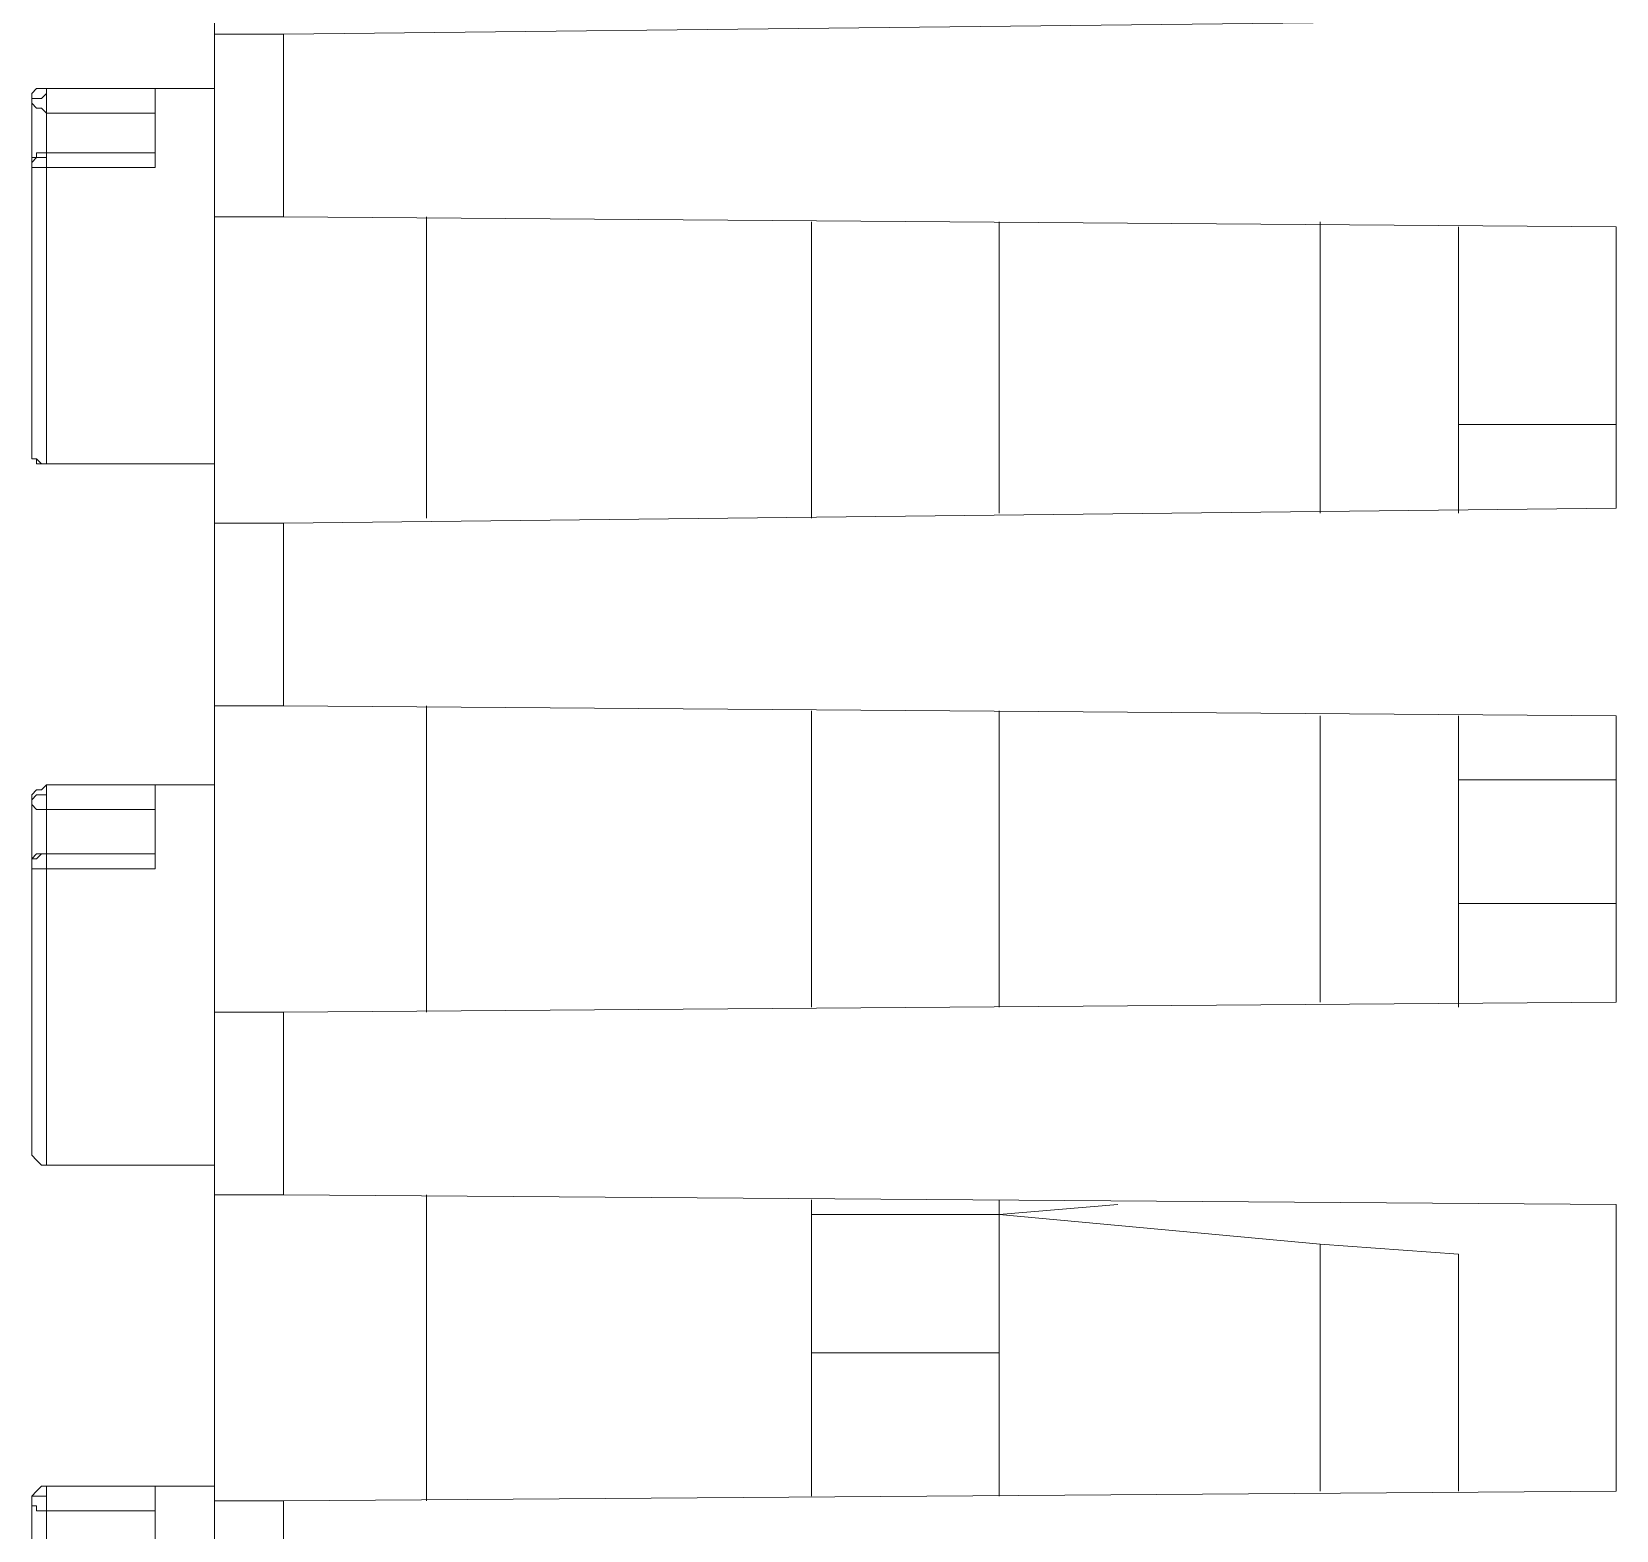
# Model space of a CAD drawing. Header units: centimetres. Extents: x -12.2 to 12.2, y -6.1 to 6.1.
# Drawn here: x 8.593 to 9.726, y 1.163 to 2.233 of the extents above; entities that cross this region are included whole.
import ezdxf

# ---------------------------------------------------------------- set-up
doc = ezdxf.new("R2010")
doc.units = ezdxf.units.CM
doc.header["$MEASUREMENT"] = 0
doc.layers.add('Camada 1', color=7, linetype='Continuous')

msp = doc.modelspace()

# ---------------------------------------------------------------- linework, layer by layer
at = {"layer": 'Camada 1', "color": 251, "lineweight": 9}
for points in [[(8.72373, 2.4535), (8.72373, 2.4535), (8.72373, 2.23125), (8.72373, 2.23125)], [(8.72373, 2.10072), (8.72373, 2.10072), (8.72373, 2.23125), (8.72373, 2.23125)], [(8.77312, 2.23125), (8.77312, 2.23125), (9.72562, 2.24183), (9.72562, 2.24183)], [(8.77312, 2.23125), (8.77312, 2.23125), (8.77312, 2.10072), (8.77312, 2.10072)], [(8.6814, 2.19244), (8.6814, 2.19244), (8.60379, 2.19244), (8.60379, 2.19244)], [(8.6814, 2.19244), (8.6814, 2.19244), (8.6814, 2.136), (8.6814, 2.136)], [(8.72373, 2.19244), (8.72373, 2.19244), (8.6814, 2.19244), (8.6814, 2.19244)], [(8.5932, 2.18539), (8.5932, 2.18539), (8.5932, 1.98077), (8.5932, 1.98077)], [(8.6814, 2.1748), (8.6814, 2.1748), (8.60379, 2.1748), (8.60379, 2.1748)], [(8.60379, 2.14658), (8.60379, 2.14658), (8.60379, 2.1748), (8.60379, 2.1748)], [(8.6814, 2.14658), (8.6814, 2.14658), (8.60379, 2.14658), (8.60379, 2.14658)], [(8.5932, 2.136), (8.5932, 2.136), (8.5932, 1.93491), (8.5932, 1.93491)], [(8.60379, 2.136), (8.60379, 2.136), (8.60379, 1.92433), (8.60379, 1.92433)], [(8.72373, 2.10072), (8.72373, 2.10072), (8.72373, 1.882), (8.72373, 1.882)], [(9.72562, 2.09366), (9.72562, 2.09366), (8.77312, 2.10072), (8.77312, 2.10072)], [(8.87542, 2.10072), (8.87542, 2.10072), (8.87542, 1.88552), (8.87542, 1.88552)], [(9.15059, 1.88552), (9.15059, 1.88552), (9.15059, 2.09719), (9.15059, 2.09719)], [(9.15059, 2.09719), (9.15059, 2.09719), (9.15059, 1.88552), (9.15059, 1.88552)], [(9.28465, 2.09719), (9.28465, 2.09719), (9.28465, 1.88905), (9.28465, 1.88905)], [(9.51395, 2.09719), (9.51395, 2.09719), (9.51395, 1.88905), (9.51395, 1.88905)], [(9.61273, 2.09366), (9.61273, 2.09366), (9.61273, 2.08661), (9.61273, 2.08661)], [(9.61273, 2.09366), (9.61273, 2.09366), (9.61273, 2.08661), (9.61273, 2.08661)], [(9.61273, 1.88905), (9.61273, 1.88905), (9.61273, 2.09366), (9.61273, 2.09366)], [(9.61273, 2.08661), (9.61273, 2.08661), (9.61273, 2.06191), (9.61273, 2.06191)], [(9.61273, 2.08661), (9.61273, 2.08661), (9.61273, 2.08308), (9.61273, 2.08308)], [(9.72562, 2.09366), (9.72562, 2.09366), (9.72562, 1.89258), (9.72562, 1.89258)], [(9.61273, 2.08308), (9.61273, 2.08308), (9.61273, 2.07603), (9.61273, 2.07603)], [(9.61273, 2.05486), (9.61273, 2.05486), (9.61273, 2.009), (9.61273, 2.009)], [(9.61273, 2.00547), (9.61273, 2.00547), (9.61273, 1.99489), (9.61273, 1.99489)], [(9.61273, 1.95255), (9.61273, 1.95255), (9.61273, 1.91375), (9.61273, 1.91375)], [(9.61273, 1.95255), (9.61273, 1.95255), (9.61273, 1.92786), (9.61273, 1.92786)], [(9.61273, 1.95255), (9.61273, 1.95255), (9.61273, 1.92786), (9.61273, 1.92786)], [(9.61273, 1.95255), (9.61273, 1.95255), (9.72562, 1.95255), (9.72562, 1.95255)], [(8.72373, 1.92433), (8.72373, 1.92433), (8.60379, 1.92433), (8.60379, 1.92433)], [(8.60379, 1.92433), (8.60379, 1.92433), (8.6814, 1.92433), (8.6814, 1.92433)], [(8.6814, 1.92433), (8.6814, 1.92433), (8.72373, 1.92433), (8.72373, 1.92433)], [(9.61273, 1.90669), (9.61273, 1.90669), (9.61273, 1.88905), (9.61273, 1.88905)], [(8.77312, 1.882), (8.77312, 1.882), (9.72562, 1.89258), (9.72562, 1.89258)], [(8.72373, 1.75147), (8.72373, 1.75147), (8.72373, 1.882), (8.72373, 1.882)], [(8.77312, 1.882), (8.77312, 1.882), (8.77312, 1.75147), (8.77312, 1.75147)], [(8.72373, 1.75147), (8.72373, 1.75147), (8.72373, 1.53275), (8.72373, 1.53275)], [(9.72562, 1.74441), (9.72562, 1.74441), (8.77312, 1.75147), (8.77312, 1.75147)], [(8.87542, 1.75147), (8.87542, 1.75147), (8.87542, 1.53275), (8.87542, 1.53275)], [(9.15059, 1.53628), (9.15059, 1.53628), (9.15059, 1.74794), (9.15059, 1.74794)], [(9.15059, 1.74794), (9.15059, 1.74794), (9.15059, 1.53628), (9.15059, 1.53628)], [(9.28465, 1.74794), (9.28465, 1.74794), (9.28465, 1.53628), (9.28465, 1.53628)], [(9.51395, 1.74441), (9.51395, 1.74441), (9.51395, 1.5398), (9.51395, 1.5398)], [(9.61273, 1.5398), (9.61273, 1.5398), (9.61273, 1.74441), (9.61273, 1.74441)], [(9.72562, 1.74441), (9.72562, 1.74441), (9.72562, 1.5398), (9.72562, 1.5398)], [(9.61273, 1.73736), (9.61273, 1.73736), (9.61273, 1.71266), (9.61273, 1.71266)], [(9.61273, 1.73736), (9.61273, 1.73736), (9.61273, 1.73383), (9.61273, 1.73383)], [(9.61273, 1.73383), (9.61273, 1.73383), (9.61273, 1.72677), (9.61273, 1.72677)], [(9.61273, 1.71266), (9.61273, 1.71266), (9.61273, 1.70561), (9.61273, 1.70561)], [(9.61273, 1.70561), (9.61273, 1.70561), (9.61273, 1.6915), (9.61273, 1.6915)], [(8.6814, 1.69503), (8.6814, 1.69503), (8.60379, 1.69503), (8.60379, 1.69503)], [(8.6814, 1.69503), (8.6814, 1.69503), (8.6814, 1.63505), (8.6814, 1.63505)], [(8.72373, 1.69503), (8.72373, 1.69503), (8.6814, 1.69503), (8.6814, 1.69503)], [(9.72562, 1.69855), (9.72562, 1.69855), (9.61273, 1.69855), (9.61273, 1.69855)], [(9.61273, 1.6915), (9.61273, 1.6915), (9.61273, 1.65975), (9.61273, 1.65975)], [(8.5932, 1.68444), (8.5932, 1.68444), (8.5932, 1.48336), (8.5932, 1.48336)], [(8.6814, 1.67739), (8.6814, 1.67739), (8.60379, 1.67739), (8.60379, 1.67739)], [(8.60379, 1.64564), (8.60379, 1.64564), (8.60379, 1.67739), (8.60379, 1.67739)], [(9.61273, 1.6668), (9.61273, 1.6668), (9.61273, 1.64916), (9.61273, 1.64916)], [(9.61273, 1.65975), (9.61273, 1.65975), (9.61273, 1.64916), (9.61273, 1.64916)], [(8.6814, 1.64564), (8.6814, 1.64564), (8.60379, 1.64564), (8.60379, 1.64564)], [(9.61273, 1.64916), (9.61273, 1.64916), (9.61273, 1.63505), (9.61273, 1.63505)], [(8.5932, 1.63505), (8.5932, 1.63505), (8.5932, 1.43397), (8.5932, 1.43397)], [(8.60379, 1.63505), (8.60379, 1.63505), (8.60379, 1.42339), (8.60379, 1.42339)], [(9.61273, 1.63505), (9.61273, 1.63505), (9.61273, 1.62447), (9.61273, 1.62447)], [(9.61273, 1.62447), (9.61273, 1.62447), (9.61273, 1.6033), (9.61273, 1.6033)], [(9.72562, 1.61036), (9.72562, 1.61036), (9.61273, 1.61036), (9.61273, 1.61036)], [(9.61273, 1.6033), (9.61273, 1.6033), (9.61273, 1.59625), (9.61273, 1.59625)], [(9.61273, 1.59625), (9.61273, 1.59625), (9.61273, 1.58919), (9.61273, 1.58919)], [(9.61273, 1.58919), (9.61273, 1.58919), (9.61273, 1.57155), (9.61273, 1.57155)], [(9.61273, 1.57155), (9.61273, 1.57155), (9.61273, 1.5645), (9.61273, 1.5645)], [(9.61273, 1.5645), (9.61273, 1.5645), (9.61273, 1.5398), (9.61273, 1.5398)], [(8.72373, 1.40222), (8.72373, 1.40222), (8.72373, 1.53275), (8.72373, 1.53275)], [(8.77312, 1.53275), (8.77312, 1.53275), (9.72562, 1.5398), (9.72562, 1.5398)], [(8.77312, 1.53275), (8.77312, 1.53275), (8.77312, 1.40222), (8.77312, 1.40222)], [(8.72373, 1.42339), (8.72373, 1.42339), (8.60379, 1.42339), (8.60379, 1.42339)], [(8.60379, 1.42339), (8.60379, 1.42339), (8.6814, 1.42339), (8.6814, 1.42339)], [(8.6814, 1.42339), (8.6814, 1.42339), (8.72373, 1.42339), (8.72373, 1.42339)], [(8.72373, 1.40222), (8.72373, 1.40222), (8.72373, 1.1835), (8.72373, 1.1835)], [(9.72562, 1.39516), (9.72562, 1.39516), (8.77312, 1.40222), (8.77312, 1.40222)], [(8.87542, 1.40222), (8.87542, 1.40222), (8.87542, 1.1835), (8.87542, 1.1835)], [(9.15059, 1.39869), (9.15059, 1.39869), (9.15059, 1.38811), (9.15059, 1.38811)], [(9.15059, 1.39869), (9.15059, 1.39869), (9.15059, 1.38811), (9.15059, 1.38811)], [(9.28465, 1.38811), (9.28465, 1.38811), (9.28465, 1.39869), (9.28465, 1.39869)], [(9.28465, 1.38811), (9.28465, 1.38811), (9.36931, 1.39516), (9.36931, 1.39516)], [(9.72562, 1.39516), (9.72562, 1.39516), (9.72562, 1.19055), (9.72562, 1.19055)], [(9.15059, 1.38811), (9.15059, 1.38811), (9.28465, 1.38811), (9.28465, 1.38811)], [(9.15059, 1.38811), (9.15059, 1.38811), (9.15059, 1.30697), (9.15059, 1.30697)], [(9.15059, 1.38811), (9.15059, 1.38811), (9.15059, 1.28933), (9.15059, 1.28933)], [(9.28465, 1.38811), (9.28465, 1.38811), (9.15059, 1.38811), (9.15059, 1.38811)], [(9.28465, 1.28933), (9.28465, 1.28933), (9.28465, 1.38811), (9.28465, 1.38811)], [(9.51395, 1.36694), (9.51395, 1.36694), (9.28465, 1.38811), (9.28465, 1.38811)], [(9.51395, 1.36694), (9.51395, 1.36694), (9.51395, 1.19055), (9.51395, 1.19055)], [(9.61273, 1.35989), (9.61273, 1.35989), (9.51395, 1.36694), (9.51395, 1.36694)], [(9.61273, 1.19055), (9.61273, 1.19055), (9.61273, 1.35989), (9.61273, 1.35989)], [(9.15059, 1.30697), (9.15059, 1.30697), (9.15059, 1.18702), (9.15059, 1.18702)], [(9.15059, 1.18702), (9.15059, 1.18702), (9.15059, 1.28933), (9.15059, 1.28933)], [(9.15059, 1.28933), (9.15059, 1.28933), (9.28465, 1.28933), (9.28465, 1.28933)], [(9.28465, 1.28933), (9.28465, 1.28933), (9.28465, 1.18702), (9.28465, 1.18702)], [(9.61273, 1.26111), (9.61273, 1.26111), (9.61273, 1.25758), (9.61273, 1.25758)], [(9.61273, 1.26111), (9.61273, 1.26111), (9.61273, 1.25758), (9.61273, 1.25758)], [(9.61273, 1.25758), (9.61273, 1.25758), (9.61273, 1.24347), (9.61273, 1.24347)], [(9.61273, 1.20114), (9.61273, 1.20114), (9.61273, 1.19055), (9.61273, 1.19055)], [(8.6814, 1.19408), (8.6814, 1.19408), (8.60379, 1.19408), (8.60379, 1.19408)], [(8.6814, 1.19408), (8.6814, 1.19408), (8.6814, 1.13411), (8.6814, 1.13411)], [(8.72373, 1.19408), (8.72373, 1.19408), (8.6814, 1.19408), (8.6814, 1.19408)], [(8.77312, 1.1835), (8.77312, 1.1835), (9.72562, 1.19055), (9.72562, 1.19055)], [(8.5932, 1.1835), (8.5932, 1.1835), (8.5932, 0.98241), (8.5932, 0.98241)], [(8.72373, 1.05297), (8.72373, 1.05297), (8.72373, 1.1835), (8.72373, 1.1835)], [(8.77312, 1.1835), (8.77312, 1.1835), (8.77312, 1.05297), (8.77312, 1.05297)], [(8.6814, 1.17644), (8.6814, 1.17644), (8.60379, 1.17644), (8.60379, 1.17644)], [(8.60379, 1.14469), (8.60379, 1.14469), (8.60379, 1.17644), (8.60379, 1.17644)]]:
    msp.add_open_spline(points, degree=3, dxfattribs=at)
for points, knots in [([(8.72373, 2.23125), (8.72373, 2.23125), (8.72373, 2.23125), (8.72373, 2.23125), (8.72373, 2.23125), (8.72726, 2.23125), (8.72726, 2.23125), (8.72726, 2.23125), (8.73431, 2.23125), (8.73431, 2.23125), (8.73431, 2.23125), (8.73784, 2.23125), (8.73784, 2.23125), (8.73784, 2.23125), (8.7449, 2.23125), (8.7449, 2.23125), (8.7449, 2.23125), (8.75548, 2.23125), (8.75548, 2.23125), (8.75548, 2.23125), (8.76254, 2.23125), (8.76254, 2.23125), (8.76254, 2.23125), (8.77312, 2.23125), (8.77312, 2.23125)], [0, 0, 0, 0, 0.125, 0.125, 0.125, 0.25, 0.25, 0.25, 0.375, 0.375, 0.375, 0.5, 0.5, 0.5, 0.625, 0.625, 0.625, 0.75, 0.75, 0.75, 0.875, 0.875, 0.875, 1, 1, 1, 1]), ([(8.5932, 2.18539), (8.5932, 2.18539), (8.5932, 2.18891), (8.5932, 2.18891), (8.5932, 2.18891), (8.59673, 2.19244), (8.59673, 2.19244), (8.59673, 2.19244), (8.60026, 2.19244), (8.60026, 2.19244), (8.60026, 2.19244), (8.60379, 2.19244), (8.60379, 2.19244)], [0, 0, 0, 0, 0.25, 0.25, 0.25, 0.5, 0.5, 0.5, 0.75, 0.75, 0.75, 1, 1, 1, 1]), ([(8.60379, 2.18891), (8.60379, 2.18891), (8.60026, 2.18539), (8.60026, 2.18539), (8.60026, 2.18539), (8.59673, 2.18539), (8.59673, 2.18539), (8.59673, 2.18539), (8.5932, 2.18539), (8.5932, 2.18539)], [0, 0, 0, 0, 0.3333333, 0.3333333, 0.3333333, 0.6666667, 0.6666667, 0.6666667, 1, 1, 1, 1]), ([(8.60379, 2.19244), (8.60379, 2.19244), (8.60379, 2.19244), (8.60379, 2.19244), (8.60379, 2.19244), (8.60379, 2.18891), (8.60379, 2.18891)], [0, 0, 0, 0, 0.5, 0.5, 0.5, 1, 1, 1, 1]), ([(8.60379, 2.18891), (8.60379, 2.18891), (8.60379, 2.18539), (8.60379, 2.18539), (8.60379, 2.18539), (8.60379, 2.18186), (8.60379, 2.18186), (8.60379, 2.18186), (8.60379, 2.17833), (8.60379, 2.17833), (8.60379, 2.17833), (8.60379, 2.1748), (8.60379, 2.1748)], [0, 0, 0, 0, 0.25, 0.25, 0.25, 0.5, 0.5, 0.5, 0.75, 0.75, 0.75, 1, 1, 1, 1]), ([(8.5932, 2.18539), (8.5932, 2.18539), (8.5932, 2.18186), (8.5932, 2.18186), (8.5932, 2.18186), (8.59673, 2.17833), (8.59673, 2.17833), (8.59673, 2.17833), (8.60026, 2.17833), (8.60026, 2.17833), (8.60026, 2.17833), (8.60379, 2.1748), (8.60379, 2.1748)], [0, 0, 0, 0, 0.25, 0.25, 0.25, 0.5, 0.5, 0.5, 0.75, 0.75, 0.75, 1, 1, 1, 1]), ([(8.60379, 2.14658), (8.60379, 2.14658), (8.59673, 2.14658), (8.59673, 2.14658), (8.59673, 2.14658), (8.59673, 2.14305), (8.59673, 2.14305), (8.59673, 2.14305), (8.5932, 2.14305), (8.5932, 2.14305), (8.5932, 2.14305), (8.5932, 2.13952), (8.5932, 2.13952), (8.5932, 2.13952), (8.5932, 2.136), (8.5932, 2.136)], [0, 0, 0, 0, 0.2, 0.2, 0.2, 0.4, 0.4, 0.4, 0.6, 0.6, 0.6, 0.8, 0.8, 0.8, 1, 1, 1, 1]), ([(8.60379, 2.14305), (8.60379, 2.14305), (8.60026, 2.14305), (8.60026, 2.14305), (8.60026, 2.14305), (8.59673, 2.14305), (8.59673, 2.14305), (8.59673, 2.14305), (8.5932, 2.13952), (8.5932, 2.13952), (8.5932, 2.13952), (8.5932, 2.136), (8.5932, 2.136)], [0, 0, 0, 0, 0.25, 0.25, 0.25, 0.5, 0.5, 0.5, 0.75, 0.75, 0.75, 1, 1, 1, 1]), ([(8.60379, 2.14658), (8.60379, 2.14658), (8.60379, 2.14658), (8.60379, 2.14658), (8.60379, 2.14658), (8.60379, 2.14305), (8.60379, 2.14305)], [0, 0, 0, 0, 0.5, 0.5, 0.5, 1, 1, 1, 1]), ([(8.60379, 2.14305), (8.60379, 2.14305), (8.60379, 2.14305), (8.60379, 2.14305), (8.60379, 2.14305), (8.60379, 2.13952), (8.60379, 2.13952), (8.60379, 2.13952), (8.60379, 2.136), (8.60379, 2.136)], [0, 0, 0, 0, 0.3333333, 0.3333333, 0.3333333, 0.6666667, 0.6666667, 0.6666667, 1, 1, 1, 1]), ([(8.60379, 2.136), (8.60379, 2.136), (8.60026, 2.136), (8.60026, 2.136), (8.60026, 2.136), (8.59673, 2.136), (8.59673, 2.136), (8.59673, 2.136), (8.5932, 2.136), (8.5932, 2.136)], [0, 0, 0, 0, 0.3333333, 0.3333333, 0.3333333, 0.6666667, 0.6666667, 0.6666667, 1, 1, 1, 1]), ([(8.6814, 2.136), (8.6814, 2.136), (8.63906, 2.136), (8.63906, 2.136), (8.63906, 2.136), (8.60379, 2.136), (8.60379, 2.136)], [0, 0, 0, 0, 0.5, 0.5, 0.5, 1, 1, 1, 1]), ([(8.77312, 2.10072), (8.77312, 2.10072), (8.76254, 2.10072), (8.76254, 2.10072), (8.76254, 2.10072), (8.75548, 2.10072), (8.75548, 2.10072), (8.75548, 2.10072), (8.7449, 2.10072), (8.7449, 2.10072), (8.7449, 2.10072), (8.73784, 2.10072), (8.73784, 2.10072), (8.73784, 2.10072), (8.73431, 2.10072), (8.73431, 2.10072), (8.73431, 2.10072), (8.72726, 2.10072), (8.72726, 2.10072), (8.72726, 2.10072), (8.72373, 2.10072), (8.72373, 2.10072)], [0, 0, 0, 0, 0.1428571, 0.1428571, 0.1428571, 0.2857143, 0.2857143, 0.2857143, 0.4285714, 0.4285714, 0.4285714, 0.5714286, 0.5714286, 0.5714286, 0.7142857, 0.7142857, 0.7142857, 0.8571429, 0.8571429, 0.8571429, 1, 1, 1, 1]), ([(9.15059, 2.09719), (9.15059, 2.09719), (9.15059, 2.09014), (9.15059, 2.09014), (9.15059, 2.09014), (9.15059, 2.0725), (9.15059, 2.0725), (9.15059, 2.0725), (9.15059, 2.0478), (9.15059, 2.0478), (9.15059, 2.0478), (9.15059, 2.01605), (9.15059, 2.01605), (9.15059, 2.01605), (9.15059, 1.9843), (9.15059, 1.9843), (9.15059, 1.9843), (9.15059, 1.94903), (9.15059, 1.94903), (9.15059, 1.94903), (9.15059, 1.91022), (9.15059, 1.91022), (9.15059, 1.91022), (9.15059, 1.88552), (9.15059, 1.88552)], [0, 0, 0, 0, 0.125, 0.125, 0.125, 0.25, 0.25, 0.25, 0.375, 0.375, 0.375, 0.5, 0.5, 0.5, 0.625, 0.625, 0.625, 0.75, 0.75, 0.75, 0.875, 0.875, 0.875, 1, 1, 1, 1]), ([(9.15059, 1.88552), (9.15059, 1.88552), (9.15059, 1.91022), (9.15059, 1.91022), (9.15059, 1.91022), (9.15059, 1.94903), (9.15059, 1.94903), (9.15059, 1.94903), (9.15059, 1.9843), (9.15059, 1.9843), (9.15059, 1.9843), (9.15059, 2.01605), (9.15059, 2.01605), (9.15059, 2.01605), (9.15059, 2.0478), (9.15059, 2.0478), (9.15059, 2.0478), (9.15059, 2.0725), (9.15059, 2.0725), (9.15059, 2.0725), (9.15059, 2.09014), (9.15059, 2.09014), (9.15059, 2.09014), (9.15059, 2.09719), (9.15059, 2.09719)], [0, 0, 0, 0, 0.125, 0.125, 0.125, 0.25, 0.25, 0.25, 0.375, 0.375, 0.375, 0.5, 0.5, 0.5, 0.625, 0.625, 0.625, 0.75, 0.75, 0.75, 0.875, 0.875, 0.875, 1, 1, 1, 1]), ([(9.61273, 2.09014), (9.61273, 2.09014), (9.61273, 2.09014), (9.61273, 2.09014), (9.61273, 2.09014), (9.61273, 2.08661), (9.61273, 2.08661)], [0, 0, 0, 0, 0.5, 0.5, 0.5, 1, 1, 1, 1]), ([(9.61273, 2.06191), (9.61273, 2.06191), (9.61273, 2.05839), (9.61273, 2.05839), (9.61273, 2.05839), (9.61273, 2.05486), (9.61273, 2.05486)], [0, 0, 0, 0, 0.5, 0.5, 0.5, 1, 1, 1, 1]), ([(9.61273, 2.06191), (9.61273, 2.06191), (9.61273, 2.05839), (9.61273, 2.05839), (9.61273, 2.05839), (9.61273, 2.05486), (9.61273, 2.05486)], [0, 0, 0, 0, 0.5, 0.5, 0.5, 1, 1, 1, 1]), ([(9.61273, 2.00547), (9.61273, 2.00547), (9.61273, 2.00194), (9.61273, 2.00194), (9.61273, 2.00194), (9.61273, 1.99841), (9.61273, 1.99841), (9.61273, 1.99841), (9.61273, 1.99136), (9.61273, 1.99136), (9.61273, 1.99136), (9.61273, 1.9843), (9.61273, 1.9843)], [0, 0, 0, 0, 0.25, 0.25, 0.25, 0.5, 0.5, 0.5, 0.75, 0.75, 0.75, 1, 1, 1, 1]), ([(9.61273, 1.99489), (9.61273, 1.99489), (9.61273, 1.99136), (9.61273, 1.99136), (9.61273, 1.99136), (9.61273, 1.98783), (9.61273, 1.98783), (9.61273, 1.98783), (9.61273, 1.9843), (9.61273, 1.9843)], [0, 0, 0, 0, 0.3333333, 0.3333333, 0.3333333, 0.6666667, 0.6666667, 0.6666667, 1, 1, 1, 1]), ([(9.61273, 1.99489), (9.61273, 1.99489), (9.61273, 1.99136), (9.61273, 1.99136), (9.61273, 1.99136), (9.61273, 1.9843), (9.61273, 1.9843), (9.61273, 1.9843), (9.61273, 1.97372), (9.61273, 1.97372)], [0, 0, 0, 0, 0.3333333, 0.3333333, 0.3333333, 0.6666667, 0.6666667, 0.6666667, 1, 1, 1, 1]), ([(9.61273, 1.98783), (9.61273, 1.98783), (9.61273, 1.98783), (9.61273, 1.98783), (9.61273, 1.98783), (9.61273, 1.9843), (9.61273, 1.9843), (9.61273, 1.9843), (9.61273, 1.98077), (9.61273, 1.98077), (9.61273, 1.98077), (9.61273, 1.97372), (9.61273, 1.97372)], [0, 0, 0, 0, 0.25, 0.25, 0.25, 0.5, 0.5, 0.5, 0.75, 0.75, 0.75, 1, 1, 1, 1]), ([(9.61273, 1.9843), (9.61273, 1.9843), (9.61273, 1.97725), (9.61273, 1.97725), (9.61273, 1.97725), (9.61273, 1.97019), (9.61273, 1.97019), (9.61273, 1.97019), (9.61273, 1.96314), (9.61273, 1.96314), (9.61273, 1.96314), (9.61273, 1.95961), (9.61273, 1.95961)], [0, 0, 0, 0, 0.25, 0.25, 0.25, 0.5, 0.5, 0.5, 0.75, 0.75, 0.75, 1, 1, 1, 1]), ([(9.61273, 1.9843), (9.61273, 1.9843), (9.61273, 1.98077), (9.61273, 1.98077), (9.61273, 1.98077), (9.61273, 1.97725), (9.61273, 1.97725), (9.61273, 1.97725), (9.61273, 1.97372), (9.61273, 1.97372)], [0, 0, 0, 0, 0.3333333, 0.3333333, 0.3333333, 0.6666667, 0.6666667, 0.6666667, 1, 1, 1, 1]), ([(9.61273, 1.97372), (9.61273, 1.97372), (9.61273, 1.96666), (9.61273, 1.96666), (9.61273, 1.96666), (9.61273, 1.95961), (9.61273, 1.95961), (9.61273, 1.95961), (9.61273, 1.95608), (9.61273, 1.95608)], [0, 0, 0, 0, 0.3333333, 0.3333333, 0.3333333, 0.6666667, 0.6666667, 0.6666667, 1, 1, 1, 1]), ([(9.61273, 1.97372), (9.61273, 1.97372), (9.61273, 1.97019), (9.61273, 1.97019), (9.61273, 1.97019), (9.61273, 1.96666), (9.61273, 1.96666), (9.61273, 1.96666), (9.61273, 1.96314), (9.61273, 1.96314), (9.61273, 1.96314), (9.61273, 1.95961), (9.61273, 1.95961)], [0, 0, 0, 0, 0.25, 0.25, 0.25, 0.5, 0.5, 0.5, 0.75, 0.75, 0.75, 1, 1, 1, 1]), ([(8.60379, 1.92433), (8.60379, 1.92433), (8.60026, 1.92433), (8.60026, 1.92433), (8.60026, 1.92433), (8.59673, 1.92433), (8.59673, 1.92433), (8.59673, 1.92433), (8.59673, 1.92786), (8.59673, 1.92786), (8.59673, 1.92786), (8.5932, 1.92786), (8.5932, 1.92786), (8.5932, 1.92786), (8.5932, 1.93491), (8.5932, 1.93491)], [0, 0, 0, 0, 0.2, 0.2, 0.2, 0.4, 0.4, 0.4, 0.6, 0.6, 0.6, 0.8, 0.8, 0.8, 1, 1, 1, 1]), ([(8.59673, 1.92786), (8.59673, 1.92786), (8.60026, 1.92433), (8.60026, 1.92433), (8.60026, 1.92433), (8.60379, 1.92433), (8.60379, 1.92433)], [0, 0, 0, 0, 0.5, 0.5, 0.5, 1, 1, 1, 1]), ([(9.61273, 1.91375), (9.61273, 1.91375), (9.61273, 1.91022), (9.61273, 1.91022), (9.61273, 1.91022), (9.61273, 1.90669), (9.61273, 1.90669)], [0, 0, 0, 0, 0.5, 0.5, 0.5, 1, 1, 1, 1]), ([(9.61273, 1.91375), (9.61273, 1.91375), (9.61273, 1.91022), (9.61273, 1.91022), (9.61273, 1.91022), (9.61273, 1.90669), (9.61273, 1.90669)], [0, 0, 0, 0, 0.5, 0.5, 0.5, 1, 1, 1, 1]), ([(8.72373, 1.882), (8.72373, 1.882), (8.72373, 1.882), (8.72373, 1.882), (8.72373, 1.882), (8.72726, 1.882), (8.72726, 1.882), (8.72726, 1.882), (8.73431, 1.882), (8.73431, 1.882), (8.73431, 1.882), (8.73784, 1.882), (8.73784, 1.882), (8.73784, 1.882), (8.7449, 1.882), (8.7449, 1.882), (8.7449, 1.882), (8.75548, 1.882), (8.75548, 1.882), (8.75548, 1.882), (8.76254, 1.882), (8.76254, 1.882), (8.76254, 1.882), (8.77312, 1.882), (8.77312, 1.882)], [0, 0, 0, 0, 0.125, 0.125, 0.125, 0.25, 0.25, 0.25, 0.375, 0.375, 0.375, 0.5, 0.5, 0.5, 0.625, 0.625, 0.625, 0.75, 0.75, 0.75, 0.875, 0.875, 0.875, 1, 1, 1, 1]), ([(8.77312, 1.75147), (8.77312, 1.75147), (8.76254, 1.75147), (8.76254, 1.75147), (8.76254, 1.75147), (8.75548, 1.75147), (8.75548, 1.75147), (8.75548, 1.75147), (8.7449, 1.75147), (8.7449, 1.75147), (8.7449, 1.75147), (8.73784, 1.75147), (8.73784, 1.75147), (8.73784, 1.75147), (8.73431, 1.75147), (8.73431, 1.75147), (8.73431, 1.75147), (8.72726, 1.75147), (8.72726, 1.75147), (8.72726, 1.75147), (8.72373, 1.75147), (8.72373, 1.75147)], [0, 0, 0, 0, 0.1428571, 0.1428571, 0.1428571, 0.2857143, 0.2857143, 0.2857143, 0.4285714, 0.4285714, 0.4285714, 0.5714286, 0.5714286, 0.5714286, 0.7142857, 0.7142857, 0.7142857, 0.8571429, 0.8571429, 0.8571429, 1, 1, 1, 1]), ([(9.15059, 1.74794), (9.15059, 1.74794), (9.15059, 1.74794), (9.15059, 1.74794), (9.15059, 1.74794), (9.15059, 1.7303), (9.15059, 1.7303), (9.15059, 1.7303), (9.15059, 1.71972), (9.15059, 1.71972), (9.15059, 1.71972), (9.15059, 1.71619), (9.15059, 1.71619)], [0, 0, 0, 0, 0.25, 0.25, 0.25, 0.5, 0.5, 0.5, 0.75, 0.75, 0.75, 1, 1, 1, 1]), ([(9.15059, 1.71619), (9.15059, 1.71619), (9.15059, 1.71972), (9.15059, 1.71972), (9.15059, 1.71972), (9.15059, 1.7303), (9.15059, 1.7303), (9.15059, 1.7303), (9.15059, 1.74794), (9.15059, 1.74794)], [0, 0, 0, 0, 0.3333333, 0.3333333, 0.3333333, 0.6666667, 0.6666667, 0.6666667, 1, 1, 1, 1]), ([(9.61273, 1.74441), (9.61273, 1.74441), (9.61273, 1.74441), (9.61273, 1.74441), (9.61273, 1.74441), (9.61273, 1.73736), (9.61273, 1.73736)], [0, 0, 0, 0, 0.5, 0.5, 0.5, 1, 1, 1, 1]), ([(9.61273, 1.74089), (9.61273, 1.74089), (9.61273, 1.74089), (9.61273, 1.74089), (9.61273, 1.74089), (9.61273, 1.73736), (9.61273, 1.73736)], [0, 0, 0, 0, 0.5, 0.5, 0.5, 1, 1, 1, 1]), ([(9.61273, 1.70561), (9.61273, 1.70561), (9.61273, 1.70208), (9.61273, 1.70208), (9.61273, 1.70208), (9.61273, 1.69503), (9.61273, 1.69503), (9.61273, 1.69503), (9.61273, 1.68797), (9.61273, 1.68797), (9.61273, 1.68797), (9.61273, 1.68091), (9.61273, 1.68091)], [0, 0, 0, 0, 0.25, 0.25, 0.25, 0.5, 0.5, 0.5, 0.75, 0.75, 0.75, 1, 1, 1, 1]), ([(8.5932, 1.68444), (8.5932, 1.68444), (8.5932, 1.68797), (8.5932, 1.68797), (8.5932, 1.68797), (8.59673, 1.6915), (8.59673, 1.6915), (8.59673, 1.6915), (8.60026, 1.6915), (8.60026, 1.6915), (8.60026, 1.6915), (8.60379, 1.69503), (8.60379, 1.69503)], [0, 0, 0, 0, 0.25, 0.25, 0.25, 0.5, 0.5, 0.5, 0.75, 0.75, 0.75, 1, 1, 1, 1]), ([(8.60379, 1.68797), (8.60379, 1.68797), (8.60026, 1.68797), (8.60026, 1.68797), (8.60026, 1.68797), (8.59673, 1.68797), (8.59673, 1.68797), (8.59673, 1.68797), (8.5932, 1.68444), (8.5932, 1.68444)], [0, 0, 0, 0, 0.3333333, 0.3333333, 0.3333333, 0.6666667, 0.6666667, 0.6666667, 1, 1, 1, 1]), ([(8.60379, 1.69503), (8.60379, 1.69503), (8.60379, 1.69503), (8.60379, 1.69503), (8.60379, 1.69503), (8.60379, 1.6915), (8.60379, 1.6915), (8.60379, 1.6915), (8.60379, 1.68797), (8.60379, 1.68797)], [0, 0, 0, 0, 0.3333333, 0.3333333, 0.3333333, 0.6666667, 0.6666667, 0.6666667, 1, 1, 1, 1]), ([(8.60379, 1.68797), (8.60379, 1.68797), (8.60379, 1.68444), (8.60379, 1.68444), (8.60379, 1.68444), (8.60379, 1.68091), (8.60379, 1.68091), (8.60379, 1.68091), (8.60379, 1.67739), (8.60379, 1.67739)], [0, 0, 0, 0, 0.3333333, 0.3333333, 0.3333333, 0.6666667, 0.6666667, 0.6666667, 1, 1, 1, 1]), ([(9.61273, 1.6915), (9.61273, 1.6915), (9.61273, 1.6915), (9.61273, 1.6915), (9.61273, 1.6915), (9.61273, 1.68797), (9.61273, 1.68797), (9.61273, 1.68797), (9.61273, 1.68444), (9.61273, 1.68444), (9.61273, 1.68444), (9.61273, 1.68091), (9.61273, 1.68091)], [0, 0, 0, 0, 0.25, 0.25, 0.25, 0.5, 0.5, 0.5, 0.75, 0.75, 0.75, 1, 1, 1, 1]), ([(8.5932, 1.68444), (8.5932, 1.68444), (8.5932, 1.68091), (8.5932, 1.68091), (8.5932, 1.68091), (8.59673, 1.67739), (8.59673, 1.67739), (8.59673, 1.67739), (8.60026, 1.67739), (8.60026, 1.67739), (8.60026, 1.67739), (8.60379, 1.67739), (8.60379, 1.67739)], [0, 0, 0, 0, 0.25, 0.25, 0.25, 0.5, 0.5, 0.5, 0.75, 0.75, 0.75, 1, 1, 1, 1]), ([(9.61273, 1.68091), (9.61273, 1.68091), (9.61273, 1.67386), (9.61273, 1.67386), (9.61273, 1.67386), (9.61273, 1.6668), (9.61273, 1.6668), (9.61273, 1.6668), (9.61273, 1.66327), (9.61273, 1.66327), (9.61273, 1.66327), (9.61273, 1.65975), (9.61273, 1.65975), (9.61273, 1.65975), (9.61273, 1.65622), (9.61273, 1.65622)], [0, 0, 0, 0, 0.2, 0.2, 0.2, 0.4, 0.4, 0.4, 0.6, 0.6, 0.6, 0.8, 0.8, 0.8, 1, 1, 1, 1]), ([(9.61273, 1.68091), (9.61273, 1.68091), (9.61273, 1.67739), (9.61273, 1.67739), (9.61273, 1.67739), (9.61273, 1.67386), (9.61273, 1.67386)], [0, 0, 0, 0, 0.5, 0.5, 0.5, 1, 1, 1, 1]), ([(8.60379, 1.64564), (8.60379, 1.64564), (8.59673, 1.64564), (8.59673, 1.64564), (8.59673, 1.64564), (8.5932, 1.64211), (8.5932, 1.64211), (8.5932, 1.64211), (8.5932, 1.63858), (8.5932, 1.63858), (8.5932, 1.63858), (8.5932, 1.63505), (8.5932, 1.63505)], [0, 0, 0, 0, 0.25, 0.25, 0.25, 0.5, 0.5, 0.5, 0.75, 0.75, 0.75, 1, 1, 1, 1]), ([(8.60379, 1.64564), (8.60379, 1.64564), (8.60026, 1.64564), (8.60026, 1.64564), (8.60026, 1.64564), (8.59673, 1.64211), (8.59673, 1.64211), (8.59673, 1.64211), (8.5932, 1.64211), (8.5932, 1.64211), (8.5932, 1.64211), (8.5932, 1.63858), (8.5932, 1.63858), (8.5932, 1.63858), (8.5932, 1.63505), (8.5932, 1.63505)], [0, 0, 0, 0, 0.2, 0.2, 0.2, 0.4, 0.4, 0.4, 0.6, 0.6, 0.6, 0.8, 0.8, 0.8, 1, 1, 1, 1]), ([(8.60379, 1.64564), (8.60379, 1.64564), (8.60379, 1.64211), (8.60379, 1.64211), (8.60379, 1.64211), (8.60379, 1.63858), (8.60379, 1.63858), (8.60379, 1.63858), (8.60379, 1.63505), (8.60379, 1.63505)], [0, 0, 0, 0, 0.3333333, 0.3333333, 0.3333333, 0.6666667, 0.6666667, 0.6666667, 1, 1, 1, 1]), ([(8.60379, 1.63505), (8.60379, 1.63505), (8.60026, 1.63505), (8.60026, 1.63505), (8.60026, 1.63505), (8.59673, 1.63505), (8.59673, 1.63505), (8.59673, 1.63505), (8.5932, 1.63505), (8.5932, 1.63505)], [0, 0, 0, 0, 0.3333333, 0.3333333, 0.3333333, 0.6666667, 0.6666667, 0.6666667, 1, 1, 1, 1]), ([(8.6814, 1.63505), (8.6814, 1.63505), (8.63906, 1.63505), (8.63906, 1.63505), (8.63906, 1.63505), (8.60379, 1.63505), (8.60379, 1.63505)], [0, 0, 0, 0, 0.5, 0.5, 0.5, 1, 1, 1, 1]), ([(9.61273, 1.54333), (9.61273, 1.54333), (9.61273, 1.54333), (9.61273, 1.54333), (9.61273, 1.54333), (9.61273, 1.5398), (9.61273, 1.5398), (9.61273, 1.5398), (9.61273, 1.53628), (9.61273, 1.53628)], [0, 0, 0, 0, 0.3333333, 0.3333333, 0.3333333, 0.6666667, 0.6666667, 0.6666667, 1, 1, 1, 1]), ([(8.72373, 1.53275), (8.72373, 1.53275), (8.72373, 1.53275), (8.72373, 1.53275), (8.72373, 1.53275), (8.72726, 1.53275), (8.72726, 1.53275), (8.72726, 1.53275), (8.73431, 1.53275), (8.73431, 1.53275), (8.73431, 1.53275), (8.73784, 1.53275), (8.73784, 1.53275), (8.73784, 1.53275), (8.7449, 1.53275), (8.7449, 1.53275), (8.7449, 1.53275), (8.75548, 1.53275), (8.75548, 1.53275), (8.75548, 1.53275), (8.76254, 1.53275), (8.76254, 1.53275), (8.76254, 1.53275), (8.77312, 1.53275), (8.77312, 1.53275)], [0, 0, 0, 0, 0.125, 0.125, 0.125, 0.25, 0.25, 0.25, 0.375, 0.375, 0.375, 0.5, 0.5, 0.5, 0.625, 0.625, 0.625, 0.75, 0.75, 0.75, 0.875, 0.875, 0.875, 1, 1, 1, 1]), ([(8.60379, 1.42339), (8.60379, 1.42339), (8.60026, 1.42339), (8.60026, 1.42339), (8.60026, 1.42339), (8.59673, 1.42691), (8.59673, 1.42691), (8.59673, 1.42691), (8.5932, 1.43044), (8.5932, 1.43044), (8.5932, 1.43044), (8.5932, 1.43397), (8.5932, 1.43397)], [0, 0, 0, 0, 0.25, 0.25, 0.25, 0.5, 0.5, 0.5, 0.75, 0.75, 0.75, 1, 1, 1, 1]), ([(8.59673, 1.42691), (8.59673, 1.42691), (8.60026, 1.42339), (8.60026, 1.42339), (8.60026, 1.42339), (8.60379, 1.42339), (8.60379, 1.42339)], [0, 0, 0, 0, 0.5, 0.5, 0.5, 1, 1, 1, 1]), ([(8.77312, 1.40222), (8.77312, 1.40222), (8.76254, 1.40222), (8.76254, 1.40222), (8.76254, 1.40222), (8.75548, 1.40222), (8.75548, 1.40222), (8.75548, 1.40222), (8.7449, 1.40222), (8.7449, 1.40222), (8.7449, 1.40222), (8.73784, 1.40222), (8.73784, 1.40222), (8.73784, 1.40222), (8.73431, 1.40222), (8.73431, 1.40222), (8.73431, 1.40222), (8.72726, 1.40222), (8.72726, 1.40222), (8.72726, 1.40222), (8.72373, 1.40222), (8.72373, 1.40222)], [0, 0, 0, 0, 0.1428571, 0.1428571, 0.1428571, 0.2857143, 0.2857143, 0.2857143, 0.4285714, 0.4285714, 0.4285714, 0.5714286, 0.5714286, 0.5714286, 0.7142857, 0.7142857, 0.7142857, 0.8571429, 0.8571429, 0.8571429, 1, 1, 1, 1]), ([(9.61273, 1.30344), (9.61273, 1.30344), (9.61273, 1.30344), (9.61273, 1.30344), (9.61273, 1.30344), (9.61273, 1.29991), (9.61273, 1.29991), (9.61273, 1.29991), (9.61273, 1.29639), (9.61273, 1.29639), (9.61273, 1.29639), (9.61273, 1.28933), (9.61273, 1.28933), (9.61273, 1.28933), (9.61273, 1.28228), (9.61273, 1.28228)], [0, 0, 0, 0, 0.2, 0.2, 0.2, 0.4, 0.4, 0.4, 0.6, 0.6, 0.6, 0.8, 0.8, 0.8, 1, 1, 1, 1]), ([(9.61273, 1.30344), (9.61273, 1.30344), (9.61273, 1.30344), (9.61273, 1.30344), (9.61273, 1.30344), (9.61273, 1.29991), (9.61273, 1.29991), (9.61273, 1.29991), (9.61273, 1.29286), (9.61273, 1.29286), (9.61273, 1.29286), (9.61273, 1.28228), (9.61273, 1.28228)], [0, 0, 0, 0, 0.25, 0.25, 0.25, 0.5, 0.5, 0.5, 0.75, 0.75, 0.75, 1, 1, 1, 1]), ([(9.61273, 1.28933), (9.61273, 1.28933), (9.61273, 1.28933), (9.61273, 1.28933), (9.61273, 1.28933), (9.61273, 1.2858), (9.61273, 1.2858), (9.61273, 1.2858), (9.61273, 1.28228), (9.61273, 1.28228)], [0, 0, 0, 0, 0.3333333, 0.3333333, 0.3333333, 0.6666667, 0.6666667, 0.6666667, 1, 1, 1, 1]), ([(9.61273, 1.28228), (9.61273, 1.28228), (9.61273, 1.27522), (9.61273, 1.27522), (9.61273, 1.27522), (9.61273, 1.27169), (9.61273, 1.27169), (9.61273, 1.27169), (9.61273, 1.26816), (9.61273, 1.26816), (9.61273, 1.26816), (9.61273, 1.26464), (9.61273, 1.26464), (9.61273, 1.26464), (9.61273, 1.26111), (9.61273, 1.26111)], [0, 0, 0, 0, 0.2, 0.2, 0.2, 0.4, 0.4, 0.4, 0.6, 0.6, 0.6, 0.8, 0.8, 0.8, 1, 1, 1, 1]), ([(9.61273, 1.26111), (9.61273, 1.26111), (9.61273, 1.26111), (9.61273, 1.26111), (9.61273, 1.26111), (9.61273, 1.25758), (9.61273, 1.25758)], [0, 0, 0, 0, 0.5, 0.5, 0.5, 1, 1, 1, 1]), ([(9.61273, 1.25758), (9.61273, 1.25758), (9.61273, 1.25052), (9.61273, 1.25052), (9.61273, 1.25052), (9.61273, 1.247), (9.61273, 1.247), (9.61273, 1.247), (9.61273, 1.23994), (9.61273, 1.23994), (9.61273, 1.23994), (9.61273, 1.23289), (9.61273, 1.23289)], [0, 0, 0, 0, 0.25, 0.25, 0.25, 0.5, 0.5, 0.5, 0.75, 0.75, 0.75, 1, 1, 1, 1]), ([(9.61273, 1.24347), (9.61273, 1.24347), (9.61273, 1.24347), (9.61273, 1.24347), (9.61273, 1.24347), (9.61273, 1.23994), (9.61273, 1.23994), (9.61273, 1.23994), (9.61273, 1.23641), (9.61273, 1.23641), (9.61273, 1.23641), (9.61273, 1.23289), (9.61273, 1.23289)], [0, 0, 0, 0, 0.25, 0.25, 0.25, 0.5, 0.5, 0.5, 0.75, 0.75, 0.75, 1, 1, 1, 1]), ([(9.61273, 1.24347), (9.61273, 1.24347), (9.61273, 1.23289), (9.61273, 1.23289), (9.61273, 1.23289), (9.61273, 1.2223), (9.61273, 1.2223), (9.61273, 1.2223), (9.61273, 1.21525), (9.61273, 1.21525), (9.61273, 1.21525), (9.61273, 1.20819), (9.61273, 1.20819)], [0, 0, 0, 0, 0.25, 0.25, 0.25, 0.5, 0.5, 0.5, 0.75, 0.75, 0.75, 1, 1, 1, 1]), ([(9.61273, 1.24347), (9.61273, 1.24347), (9.61273, 1.23289), (9.61273, 1.23289), (9.61273, 1.23289), (9.61273, 1.2223), (9.61273, 1.2223), (9.61273, 1.2223), (9.61273, 1.21878), (9.61273, 1.21878)], [0, 0, 0, 0, 0.3333333, 0.3333333, 0.3333333, 0.6666667, 0.6666667, 0.6666667, 1, 1, 1, 1]), ([(9.61273, 1.23289), (9.61273, 1.23289), (9.61273, 1.22583), (9.61273, 1.22583), (9.61273, 1.22583), (9.61273, 1.21878), (9.61273, 1.21878), (9.61273, 1.21878), (9.61273, 1.21525), (9.61273, 1.21525), (9.61273, 1.21525), (9.61273, 1.21172), (9.61273, 1.21172), (9.61273, 1.21172), (9.61273, 1.20819), (9.61273, 1.20819)], [0, 0, 0, 0, 0.2, 0.2, 0.2, 0.4, 0.4, 0.4, 0.6, 0.6, 0.6, 0.8, 0.8, 0.8, 1, 1, 1, 1]), ([(9.61273, 1.23289), (9.61273, 1.23289), (9.61273, 1.22936), (9.61273, 1.22936), (9.61273, 1.22936), (9.61273, 1.22583), (9.61273, 1.22583)], [0, 0, 0, 0, 0.5, 0.5, 0.5, 1, 1, 1, 1]), ([(8.5932, 1.1835), (8.5932, 1.1835), (8.5932, 1.18702), (8.5932, 1.18702), (8.5932, 1.18702), (8.59673, 1.19055), (8.59673, 1.19055), (8.59673, 1.19055), (8.60026, 1.19408), (8.60026, 1.19408), (8.60026, 1.19408), (8.60379, 1.19408), (8.60379, 1.19408)], [0, 0, 0, 0, 0.25, 0.25, 0.25, 0.5, 0.5, 0.5, 0.75, 0.75, 0.75, 1, 1, 1, 1]), ([(8.60379, 1.19408), (8.60379, 1.19408), (8.60379, 1.19408), (8.60379, 1.19408), (8.60379, 1.19408), (8.60379, 1.19055), (8.60379, 1.19055), (8.60379, 1.19055), (8.60379, 1.18702), (8.60379, 1.18702)], [0, 0, 0, 0, 0.3333333, 0.3333333, 0.3333333, 0.6666667, 0.6666667, 0.6666667, 1, 1, 1, 1]), ([(8.60379, 1.18702), (8.60379, 1.18702), (8.60026, 1.18702), (8.60026, 1.18702), (8.60026, 1.18702), (8.59673, 1.18702), (8.59673, 1.18702), (8.59673, 1.18702), (8.5932, 1.18702), (8.5932, 1.18702), (8.5932, 1.18702), (8.5932, 1.1835), (8.5932, 1.1835)], [0, 0, 0, 0, 0.25, 0.25, 0.25, 0.5, 0.5, 0.5, 0.75, 0.75, 0.75, 1, 1, 1, 1]), ([(8.5932, 1.1835), (8.5932, 1.1835), (8.5932, 1.1835), (8.5932, 1.1835), (8.5932, 1.1835), (8.5932, 1.17997), (8.5932, 1.17997), (8.5932, 1.17997), (8.59673, 1.17997), (8.59673, 1.17997), (8.59673, 1.17997), (8.59673, 1.17644), (8.59673, 1.17644), (8.59673, 1.17644), (8.60026, 1.17644), (8.60026, 1.17644), (8.60026, 1.17644), (8.60379, 1.17644), (8.60379, 1.17644)], [0, 0, 0, 0, 0.1666667, 0.1666667, 0.1666667, 0.3333333, 0.3333333, 0.3333333, 0.5, 0.5, 0.5, 0.6666667, 0.6666667, 0.6666667, 0.8333333, 0.8333333, 0.8333333, 1, 1, 1, 1]), ([(8.60379, 1.18702), (8.60379, 1.18702), (8.60379, 1.1835), (8.60379, 1.1835), (8.60379, 1.1835), (8.60379, 1.17997), (8.60379, 1.17997), (8.60379, 1.17997), (8.60379, 1.17644), (8.60379, 1.17644)], [0, 0, 0, 0, 0.3333333, 0.3333333, 0.3333333, 0.6666667, 0.6666667, 0.6666667, 1, 1, 1, 1]), ([(8.72373, 1.1835), (8.72373, 1.1835), (8.72373, 1.1835), (8.72373, 1.1835), (8.72373, 1.1835), (8.72726, 1.1835), (8.72726, 1.1835), (8.72726, 1.1835), (8.73431, 1.1835), (8.73431, 1.1835), (8.73431, 1.1835), (8.73784, 1.1835), (8.73784, 1.1835), (8.73784, 1.1835), (8.7449, 1.1835), (8.7449, 1.1835), (8.7449, 1.1835), (8.75548, 1.1835), (8.75548, 1.1835), (8.75548, 1.1835), (8.76254, 1.1835), (8.76254, 1.1835), (8.76254, 1.1835), (8.77312, 1.1835), (8.77312, 1.1835)], [0, 0, 0, 0, 0.125, 0.125, 0.125, 0.25, 0.25, 0.25, 0.375, 0.375, 0.375, 0.5, 0.5, 0.5, 0.625, 0.625, 0.625, 0.75, 0.75, 0.75, 0.875, 0.875, 0.875, 1, 1, 1, 1])]:
    msp.add_open_spline(points, degree=3, knots=knots, dxfattribs=at)

doc.saveas('drawing.dxf')
